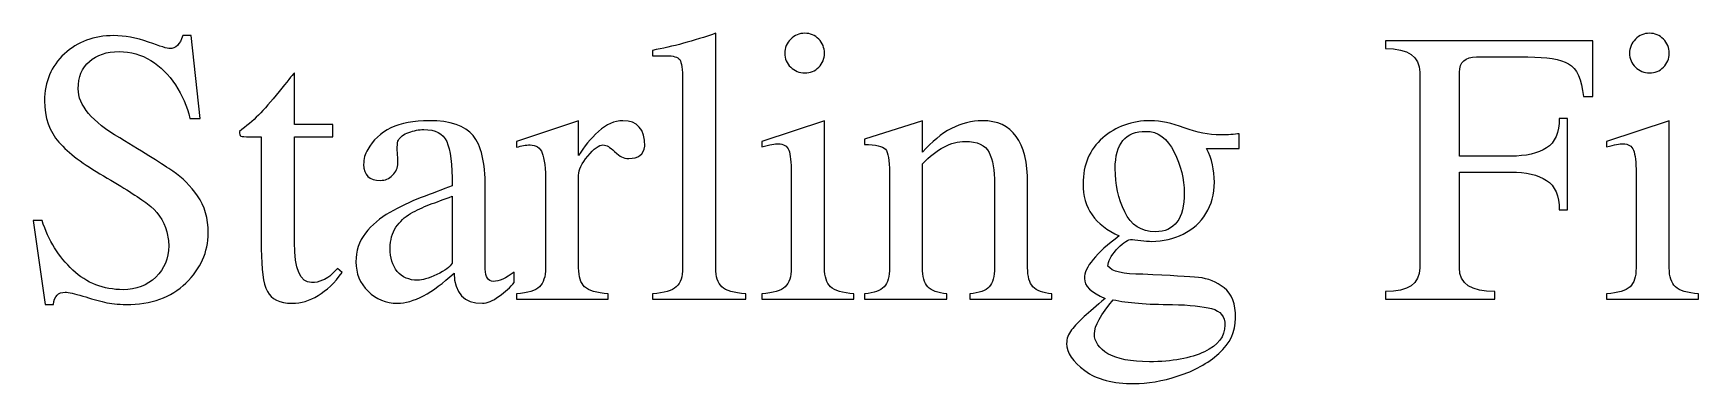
# Model space of a CAD drawing. Header units: inches. Extents: x -7.4 to 7.3, y -4 to 5.8.
# Drawn here: x -7.258 to -5.848, y 5.477 to 5.773 of the extents above; entities that cross this region are included whole.
import ezdxf

# ---------------------------------------------------------------- set-up
doc = ezdxf.new("R2010")
doc.units = ezdxf.units.IN
doc.header["$MEASUREMENT"] = 0
doc.layers.add('Layer 1', color=7, linetype='Continuous')

msp = doc.modelspace()

# ---------------------------------------------------------------- linework, layer by layer
at = {"layer": 'Layer 1'}
for points, knots in [([(-7.2579, 5.6148), (-7.2579, 5.6148), (-7.2505, 5.6148), (-7.2505, 5.6148), (-7.2505, 5.6148), (-7.245, 5.598), (-7.2364, 5.584), (-7.2245, 5.5729), (-7.2245, 5.5729), (-7.2127, 5.5618), (-7.1985, 5.5563), (-7.1819, 5.5563), (-7.1819, 5.5563), (-7.1708, 5.5563), (-7.1616, 5.5598), (-7.1543, 5.5669), (-7.1543, 5.5669), (-7.147, 5.5741), (-7.1433, 5.5828), (-7.1433, 5.5933), (-7.1433, 5.5933), (-7.1433, 5.5973), (-7.1439, 5.6013), (-7.1449, 5.6053), (-7.1449, 5.6053), (-7.1478, 5.6152), (-7.1532, 5.6231), (-7.1612, 5.6289), (-7.1612, 5.6289), (-7.1691, 5.6348), (-7.1815, 5.6428), (-7.1985, 5.6526), (-7.1985, 5.6526), (-7.2155, 5.6624), (-7.2281, 5.6719), (-7.2362, 5.6811), (-7.2362, 5.6811), (-7.2443, 5.6903), (-7.2484, 5.7019), (-7.2484, 5.7162), (-7.2484, 5.7162), (-7.2484, 5.7323), (-7.2428, 5.7455), (-7.2316, 5.7558), (-7.2316, 5.7558), (-7.2204, 5.7661), (-7.2065, 5.7713), (-7.1899, 5.7713), (-7.1899, 5.7713), (-7.1806, 5.7713), (-7.1708, 5.7694), (-7.1605, 5.7658), (-7.1605, 5.7658), (-7.1502, 5.7622), (-7.1441, 5.7603), (-7.1424, 5.7603), (-7.1424, 5.7603), (-7.1374, 5.7603), (-7.1338, 5.7639), (-7.1314, 5.7713), (-7.1314, 5.7713), (-7.1314, 5.7713), (-7.1244, 5.7713), (-7.1244, 5.7713), (-7.1244, 5.7713), (-7.1244, 5.7713), (-7.1168, 5.7013), (-7.1168, 5.7013), (-7.1168, 5.7013), (-7.1168, 5.7013), (-7.1254, 5.7013), (-7.1254, 5.7013), (-7.1254, 5.7013), (-7.1278, 5.7115), (-7.1319, 5.7209), (-7.1376, 5.7296), (-7.1376, 5.7296), (-7.1433, 5.7383), (-7.1503, 5.7452), (-7.1584, 5.7502), (-7.1584, 5.7502), (-7.1665, 5.7553), (-7.1755, 5.7578), (-7.1853, 5.7578), (-7.1853, 5.7578), (-7.1958, 5.7578), (-7.2042, 5.755), (-7.2104, 5.7495), (-7.2104, 5.7495), (-7.2168, 5.744), (-7.2199, 5.7363), (-7.2199, 5.7263), (-7.2199, 5.7263), (-7.2199, 5.7123), (-7.2083, 5.6985), (-7.1848, 5.6848), (-7.1848, 5.6848), (-7.163, 5.6715), (-7.148, 5.6621), (-7.1398, 5.6566), (-7.1398, 5.6566), (-7.1317, 5.6511), (-7.1247, 5.6441), (-7.1188, 5.6356), (-7.1188, 5.6356), (-7.1128, 5.6271), (-7.1099, 5.6167), (-7.1099, 5.6043), (-7.1099, 5.6043), (-7.1099, 5.5881), (-7.1162, 5.574), (-7.1288, 5.5619), (-7.1288, 5.5619), (-7.1413, 5.5498), (-7.1582, 5.5438), (-7.1794, 5.5438), (-7.1794, 5.5438), (-7.1863, 5.5438), (-7.1923, 5.5444), (-7.1977, 5.5457), (-7.1977, 5.5457), (-7.203, 5.547), (-7.2092, 5.5488), (-7.2161, 5.5509), (-7.2161, 5.5509), (-7.2231, 5.5531), (-7.228, 5.5542), (-7.2309, 5.5542), (-7.2309, 5.5542), (-7.2368, 5.5542), (-7.2402, 5.5508), (-7.2409, 5.5438), (-7.2409, 5.5438), (-7.2409, 5.5438), (-7.2479, 5.5438), (-7.2479, 5.5438), (-7.2479, 5.5438), (-7.2479, 5.5438), (-7.2579, 5.6148), (-7.2579, 5.6148)], [0, 0, 0, 0, 0.028571, 0.028571, 0.028571, 0.028571, 0.057143, 0.057143, 0.057143, 0.057143, 0.085714, 0.085714, 0.085714, 0.085714, 0.114286, 0.114286, 0.114286, 0.114286, 0.142857, 0.142857, 0.142857, 0.142857, 0.171429, 0.171429, 0.171429, 0.171429, 0.2, 0.2, 0.2, 0.2, 0.228571, 0.228571, 0.228571, 0.228571, 0.257143, 0.257143, 0.257143, 0.257143, 0.285714, 0.285714, 0.285714, 0.285714, 0.314286, 0.314286, 0.314286, 0.314286, 0.342857, 0.342857, 0.342857, 0.342857, 0.371429, 0.371429, 0.371429, 0.371429, 0.4, 0.4, 0.4, 0.4, 0.428571, 0.428571, 0.428571, 0.428571, 0.457143, 0.457143, 0.457143, 0.457143, 0.485714, 0.485714, 0.485714, 0.485714, 0.514286, 0.514286, 0.514286, 0.514286, 0.542857, 0.542857, 0.542857, 0.542857, 0.571429, 0.571429, 0.571429, 0.571429, 0.6, 0.6, 0.6, 0.6, 0.628571, 0.628571, 0.628571, 0.628571, 0.657143, 0.657143, 0.657143, 0.657143, 0.685714, 0.685714, 0.685714, 0.685714, 0.714286, 0.714286, 0.714286, 0.714286, 0.742857, 0.742857, 0.742857, 0.742857, 0.771429, 0.771429, 0.771429, 0.771429, 0.8, 0.8, 0.8, 0.8, 0.828571, 0.828571, 0.828571, 0.828571, 0.857143, 0.857143, 0.857143, 0.857143, 0.885714, 0.885714, 0.885714, 0.885714, 0.914286, 0.914286, 0.914286, 0.914286, 0.942857, 0.942857, 0.942857, 0.942857, 0.971429, 0.971429, 0.971429, 0.971429, 1, 1, 1, 1]), ([(-6.7083, 5.7333), (-6.7083, 5.7428), (-6.7091, 5.7488), (-6.7107, 5.751), (-6.7107, 5.751), (-6.7122, 5.7532), (-6.7161, 5.7543), (-6.7223, 5.7543), (-6.7223, 5.7543), (-6.7223, 5.7543), (-6.7338, 5.7543), (-6.7338, 5.7543), (-6.7338, 5.7543), (-6.7338, 5.7543), (-6.7338, 5.7588), (-6.7338, 5.7588), (-6.7338, 5.7588), (-6.7168, 5.762), (-6.6989, 5.7668), (-6.6803, 5.7733), (-6.6803, 5.7733), (-6.6803, 5.7733), (-6.6803, 5.5748), (-6.6803, 5.5748), (-6.6803, 5.5748), (-6.6803, 5.5673), (-6.6785, 5.5619), (-6.6751, 5.5587), (-6.6751, 5.5587), (-6.6716, 5.5555), (-6.6648, 5.5535), (-6.6548, 5.5528), (-6.6548, 5.5528), (-6.6548, 5.5528), (-6.6548, 5.5483), (-6.6548, 5.5483), (-6.6548, 5.5483), (-6.6548, 5.5483), (-6.7338, 5.5483), (-6.7338, 5.5483), (-6.7338, 5.5483), (-6.7338, 5.5483), (-6.7338, 5.5528), (-6.7338, 5.5528), (-6.7338, 5.5528), (-6.7238, 5.5535), (-6.7171, 5.5555), (-6.7136, 5.5587), (-6.7136, 5.5587), (-6.7101, 5.5619), (-6.7083, 5.5673), (-6.7083, 5.5748), (-6.7083, 5.5748), (-6.7083, 5.5748), (-6.7083, 5.7333), (-6.7083, 5.7333)], [0, 0, 0, 0, 0.071429, 0.071429, 0.071429, 0.071429, 0.142857, 0.142857, 0.142857, 0.142857, 0.214286, 0.214286, 0.214286, 0.214286, 0.285714, 0.285714, 0.285714, 0.285714, 0.357143, 0.357143, 0.357143, 0.357143, 0.428571, 0.428571, 0.428571, 0.428571, 0.5, 0.5, 0.5, 0.5, 0.571429, 0.571429, 0.571429, 0.571429, 0.642857, 0.642857, 0.642857, 0.642857, 0.714286, 0.714286, 0.714286, 0.714286, 0.785714, 0.785714, 0.785714, 0.785714, 0.857143, 0.857143, 0.857143, 0.857143, 0.928571, 0.928571, 0.928571, 0.928571, 1, 1, 1, 1]), ([(-6.6218, 5.7563), (-6.6218, 5.761), (-6.6201, 5.765), (-6.6168, 5.7683), (-6.6168, 5.7683), (-6.6135, 5.7716), (-6.6095, 5.7733), (-6.6048, 5.7733), (-6.6048, 5.7733), (-6.6003, 5.7733), (-6.5963, 5.7716), (-6.5931, 5.7683), (-6.5931, 5.7683), (-6.5898, 5.7651), (-6.5882, 5.7611), (-6.5882, 5.7563), (-6.5882, 5.7563), (-6.5882, 5.7517), (-6.5898, 5.7478), (-6.5931, 5.7446), (-6.5931, 5.7446), (-6.5963, 5.7413), (-6.6003, 5.7398), (-6.6048, 5.7398), (-6.6048, 5.7398), (-6.6095, 5.7398), (-6.6135, 5.7414), (-6.6168, 5.7446), (-6.6168, 5.7446), (-6.6201, 5.7478), (-6.6218, 5.7518), (-6.6218, 5.7563)], [0, 0, 0, 0, 0.125, 0.125, 0.125, 0.125, 0.25, 0.25, 0.25, 0.25, 0.375, 0.375, 0.375, 0.375, 0.5, 0.5, 0.5, 0.5, 0.625, 0.625, 0.625, 0.625, 0.75, 0.75, 0.75, 0.75, 0.875, 0.875, 0.875, 0.875, 1, 1, 1, 1]), ([(-6.1132, 5.5483), (-6.1132, 5.5483), (-6.1132, 5.5547), (-6.1132, 5.5547), (-6.1132, 5.5547), (-6.0939, 5.5547), (-6.0843, 5.5613), (-6.0843, 5.5747), (-6.0843, 5.5747), (-6.0843, 5.5747), (-6.0843, 5.7403), (-6.0843, 5.7403), (-6.0843, 5.7403), (-6.0843, 5.7537), (-6.0939, 5.7603), (-6.1132, 5.7603), (-6.1132, 5.7603), (-6.1132, 5.7603), (-6.1132, 5.7668), (-6.1132, 5.7668), (-6.1132, 5.7668), (-6.1132, 5.7668), (-5.9377, 5.7668), (-5.9377, 5.7668), (-5.9377, 5.7668), (-5.9377, 5.7668), (-5.9377, 5.7198), (-5.9377, 5.7198), (-5.9377, 5.7198), (-5.9377, 5.7198), (-5.9457, 5.7198), (-5.9457, 5.7198), (-5.9457, 5.7198), (-5.9472, 5.7343), (-5.9514, 5.7436), (-5.9584, 5.7474), (-5.9584, 5.7474), (-5.9653, 5.7513), (-5.9768, 5.7533), (-5.9927, 5.7533), (-5.9927, 5.7533), (-5.9927, 5.7533), (-6.0362, 5.7533), (-6.0362, 5.7533), (-6.0362, 5.7533), (-6.0458, 5.7533), (-6.0507, 5.7489), (-6.0507, 5.7403), (-6.0507, 5.7403), (-6.0507, 5.7403), (-6.0507, 5.6693), (-6.0507, 5.6693), (-6.0507, 5.6693), (-6.0507, 5.6693), (-6.0072, 5.6693), (-6.0072, 5.6693), (-6.0072, 5.6693), (-5.9944, 5.6693), (-5.9843, 5.6716), (-5.9771, 5.6763), (-5.9771, 5.6763), (-5.9698, 5.6808), (-5.9662, 5.6892), (-5.9662, 5.7013), (-5.9662, 5.7013), (-5.9662, 5.7013), (-5.9592, 5.7013), (-5.9592, 5.7013), (-5.9592, 5.7013), (-5.9592, 5.7013), (-5.9592, 5.6238), (-5.9592, 5.6238), (-5.9592, 5.6238), (-5.9592, 5.6238), (-5.9662, 5.6238), (-5.9662, 5.6238), (-5.9662, 5.6238), (-5.9662, 5.6358), (-5.9698, 5.6442), (-5.977, 5.6488), (-5.977, 5.6488), (-5.9843, 5.6535), (-5.9943, 5.6558), (-6.0072, 5.6558), (-6.0072, 5.6558), (-6.0072, 5.6558), (-6.0507, 5.6558), (-6.0507, 5.6558), (-6.0507, 5.6558), (-6.0507, 5.6558), (-6.0507, 5.5747), (-6.0507, 5.5747), (-6.0507, 5.5747), (-6.0507, 5.5613), (-6.0407, 5.5547), (-6.0207, 5.5547), (-6.0207, 5.5547), (-6.0207, 5.5547), (-6.0207, 5.5483), (-6.0207, 5.5483), (-6.0207, 5.5483), (-6.0207, 5.5483), (-6.1132, 5.5483), (-6.1132, 5.5483)], [0, 0, 0, 0, 0.038462, 0.038462, 0.038462, 0.038462, 0.076923, 0.076923, 0.076923, 0.076923, 0.115385, 0.115385, 0.115385, 0.115385, 0.153846, 0.153846, 0.153846, 0.153846, 0.192308, 0.192308, 0.192308, 0.192308, 0.230769, 0.230769, 0.230769, 0.230769, 0.269231, 0.269231, 0.269231, 0.269231, 0.307692, 0.307692, 0.307692, 0.307692, 0.346154, 0.346154, 0.346154, 0.346154, 0.384615, 0.384615, 0.384615, 0.384615, 0.423077, 0.423077, 0.423077, 0.423077, 0.461538, 0.461538, 0.461538, 0.461538, 0.5, 0.5, 0.5, 0.5, 0.538462, 0.538462, 0.538462, 0.538462, 0.576923, 0.576923, 0.576923, 0.576923, 0.615385, 0.615385, 0.615385, 0.615385, 0.653846, 0.653846, 0.653846, 0.653846, 0.692308, 0.692308, 0.692308, 0.692308, 0.730769, 0.730769, 0.730769, 0.730769, 0.769231, 0.769231, 0.769231, 0.769231, 0.807692, 0.807692, 0.807692, 0.807692, 0.846154, 0.846154, 0.846154, 0.846154, 0.884615, 0.884615, 0.884615, 0.884615, 0.923077, 0.923077, 0.923077, 0.923077, 0.961538, 0.961538, 0.961538, 0.961538, 1, 1, 1, 1]), ([(-5.9067, 5.7563), (-5.9067, 5.761), (-5.905, 5.765), (-5.9018, 5.7683), (-5.9018, 5.7683), (-5.8984, 5.7716), (-5.8944, 5.7733), (-5.8897, 5.7733), (-5.8897, 5.7733), (-5.8852, 5.7733), (-5.8813, 5.7716), (-5.878, 5.7683), (-5.878, 5.7683), (-5.8748, 5.7651), (-5.8731, 5.7611), (-5.8731, 5.7563), (-5.8731, 5.7563), (-5.8731, 5.7517), (-5.8748, 5.7478), (-5.878, 5.7446), (-5.878, 5.7446), (-5.8813, 5.7413), (-5.8852, 5.7398), (-5.8897, 5.7398), (-5.8897, 5.7398), (-5.8944, 5.7398), (-5.8984, 5.7414), (-5.9018, 5.7446), (-5.9018, 5.7446), (-5.905, 5.7478), (-5.9067, 5.7518), (-5.9067, 5.7563)], [0, 0, 0, 0, 0.125, 0.125, 0.125, 0.125, 0.25, 0.25, 0.25, 0.25, 0.375, 0.375, 0.375, 0.375, 0.5, 0.5, 0.5, 0.5, 0.625, 0.625, 0.625, 0.625, 0.75, 0.75, 0.75, 0.75, 0.875, 0.875, 0.875, 0.875, 1, 1, 1, 1]), ([(-7.0369, 5.5963), (-7.0369, 5.5736), (-7.0321, 5.5623), (-7.0224, 5.5623), (-7.0224, 5.5623), (-7.0192, 5.5623), (-7.016, 5.5629), (-7.013, 5.5643), (-7.013, 5.5643), (-7.0092, 5.5657), (-7.005, 5.5691), (-7.0004, 5.5743), (-7.0004, 5.5743), (-7.0004, 5.5743), (-6.9964, 5.5708), (-6.9964, 5.5708), (-6.9964, 5.5708), (-7.0095, 5.5534), (-7.0237, 5.5448), (-7.0389, 5.5448), (-7.0389, 5.5448), (-7.0495, 5.5448), (-7.0565, 5.5482), (-7.0598, 5.5549), (-7.0598, 5.5549), (-7.0633, 5.5617), (-7.0649, 5.5736), (-7.0649, 5.5908), (-7.0649, 5.5908), (-7.0649, 5.5908), (-7.0649, 5.6857), (-7.0649, 5.6857), (-7.0649, 5.6857), (-7.0649, 5.6857), (-7.0749, 5.6857), (-7.0749, 5.6857), (-7.0749, 5.6857), (-7.0788, 5.6857), (-7.0813, 5.6858), (-7.0822, 5.6863), (-7.0822, 5.6863), (-7.083, 5.6867), (-7.0835, 5.688), (-7.0835, 5.6902), (-7.0835, 5.6902), (-7.0775, 5.6945), (-7.0722, 5.6991), (-7.0673, 5.704), (-7.0673, 5.704), (-7.0625, 5.7088), (-7.0568, 5.7155), (-7.0499, 5.7239), (-7.0499, 5.7239), (-7.0432, 5.7323), (-7.0388, 5.7376), (-7.0369, 5.7398), (-7.0369, 5.7398), (-7.0369, 5.7398), (-7.0369, 5.6962), (-7.0369, 5.6962), (-7.0369, 5.6962), (-7.0369, 5.6962), (-7.0044, 5.6962), (-7.0044, 5.6962), (-7.0044, 5.6962), (-7.0044, 5.6962), (-7.0044, 5.6857), (-7.0044, 5.6857), (-7.0044, 5.6857), (-7.0044, 5.6857), (-7.0369, 5.6857), (-7.0369, 5.6857), (-7.0369, 5.6857), (-7.0369, 5.6857), (-7.0369, 5.5963), (-7.0369, 5.5963)], [0, 0, 0, 0, 0.052632, 0.052632, 0.052632, 0.052632, 0.105263, 0.105263, 0.105263, 0.105263, 0.157895, 0.157895, 0.157895, 0.157895, 0.210526, 0.210526, 0.210526, 0.210526, 0.263158, 0.263158, 0.263158, 0.263158, 0.315789, 0.315789, 0.315789, 0.315789, 0.368421, 0.368421, 0.368421, 0.368421, 0.421053, 0.421053, 0.421053, 0.421053, 0.473684, 0.473684, 0.473684, 0.473684, 0.526316, 0.526316, 0.526316, 0.526316, 0.578947, 0.578947, 0.578947, 0.578947, 0.631579, 0.631579, 0.631579, 0.631579, 0.684211, 0.684211, 0.684211, 0.684211, 0.736842, 0.736842, 0.736842, 0.736842, 0.789474, 0.789474, 0.789474, 0.789474, 0.842105, 0.842105, 0.842105, 0.842105, 0.894737, 0.894737, 0.894737, 0.894737, 0.947368, 0.947368, 0.947368, 0.947368, 1, 1, 1, 1]), ([(-6.8753, 5.5738), (-6.8753, 5.5668), (-6.873, 5.5633), (-6.8683, 5.5633), (-6.8683, 5.5633), (-6.8638, 5.5633), (-6.8579, 5.5659), (-6.8508, 5.5712), (-6.8508, 5.5712), (-6.8508, 5.5712), (-6.8508, 5.5623), (-6.8508, 5.5623), (-6.8508, 5.5623), (-6.854, 5.5585), (-6.8583, 5.5546), (-6.8637, 5.5507), (-6.8637, 5.5507), (-6.8691, 5.5468), (-6.8738, 5.5448), (-6.8778, 5.5448), (-6.8778, 5.5448), (-6.8932, 5.5448), (-6.9013, 5.5533), (-6.9018, 5.5703), (-6.9018, 5.5703), (-6.9202, 5.5533), (-6.9362, 5.5448), (-6.9498, 5.5448), (-6.9498, 5.5448), (-6.9595, 5.5448), (-6.9678, 5.5482), (-6.9746, 5.555), (-6.9746, 5.555), (-6.9814, 5.5618), (-6.9848, 5.5701), (-6.9848, 5.5798), (-6.9848, 5.5798), (-6.9848, 5.589), (-6.9822, 5.5971), (-6.9767, 5.6041), (-6.9767, 5.6041), (-6.9713, 5.6111), (-6.9643, 5.6169), (-6.9561, 5.6217), (-6.9561, 5.6217), (-6.9478, 5.6264), (-6.939, 5.6306), (-6.9297, 5.6342), (-6.9297, 5.6342), (-6.9204, 5.6377), (-6.9117, 5.641), (-6.9033, 5.6443), (-6.9033, 5.6443), (-6.9033, 5.6624), (-6.9049, 5.6749), (-6.908, 5.6817), (-6.908, 5.6817), (-6.9111, 5.6884), (-6.9175, 5.6918), (-6.9274, 5.6918), (-6.9274, 5.6918), (-6.9314, 5.6918), (-6.9357, 5.691), (-6.9401, 5.6894), (-6.9401, 5.6894), (-6.9445, 5.6878), (-6.9474, 5.6856), (-6.9488, 5.6828), (-6.9488, 5.6828), (-6.9495, 5.6818), (-6.9498, 5.6798), (-6.9498, 5.6768), (-6.9498, 5.6768), (-6.9498, 5.6755), (-6.9498, 5.6733), (-6.9496, 5.6703), (-6.9496, 5.6703), (-6.9494, 5.6673), (-6.9493, 5.6649), (-6.9493, 5.6633), (-6.9493, 5.6633), (-6.9493, 5.6595), (-6.9508, 5.6562), (-6.9538, 5.6532), (-6.9538, 5.6532), (-6.9568, 5.6502), (-6.9602, 5.6488), (-6.9639, 5.6488), (-6.9639, 5.6488), (-6.9735, 5.6488), (-6.9783, 5.6533), (-6.9783, 5.6623), (-6.9783, 5.6623), (-6.9783, 5.6669), (-6.9772, 5.6711), (-6.9748, 5.6748), (-6.9748, 5.6748), (-6.9661, 5.6911), (-6.9488, 5.6993), (-6.9228, 5.6993), (-6.9228, 5.6993), (-6.9048, 5.6993), (-6.8924, 5.6951), (-6.8856, 5.6868), (-6.8856, 5.6868), (-6.8788, 5.6784), (-6.8753, 5.6639), (-6.8753, 5.6433), (-6.8753, 5.6433), (-6.8753, 5.6433), (-6.8753, 5.5738), (-6.8753, 5.5738)], [0, 0, 0, 0, 0.035714, 0.035714, 0.035714, 0.035714, 0.071429, 0.071429, 0.071429, 0.071429, 0.107143, 0.107143, 0.107143, 0.107143, 0.142857, 0.142857, 0.142857, 0.142857, 0.178571, 0.178571, 0.178571, 0.178571, 0.214286, 0.214286, 0.214286, 0.214286, 0.25, 0.25, 0.25, 0.25, 0.285714, 0.285714, 0.285714, 0.285714, 0.321429, 0.321429, 0.321429, 0.321429, 0.357143, 0.357143, 0.357143, 0.357143, 0.392857, 0.392857, 0.392857, 0.392857, 0.428571, 0.428571, 0.428571, 0.428571, 0.464286, 0.464286, 0.464286, 0.464286, 0.5, 0.5, 0.5, 0.5, 0.535714, 0.535714, 0.535714, 0.535714, 0.571429, 0.571429, 0.571429, 0.571429, 0.607143, 0.607143, 0.607143, 0.607143, 0.642857, 0.642857, 0.642857, 0.642857, 0.678571, 0.678571, 0.678571, 0.678571, 0.714286, 0.714286, 0.714286, 0.714286, 0.75, 0.75, 0.75, 0.75, 0.785714, 0.785714, 0.785714, 0.785714, 0.821429, 0.821429, 0.821429, 0.821429, 0.857143, 0.857143, 0.857143, 0.857143, 0.892857, 0.892857, 0.892857, 0.892857, 0.928571, 0.928571, 0.928571, 0.928571, 0.964286, 0.964286, 0.964286, 0.964286, 1, 1, 1, 1]), ([(-6.8243, 5.6468), (-6.8243, 5.659), (-6.8253, 5.6673), (-6.8271, 5.6719), (-6.8271, 5.6719), (-6.8289, 5.6765), (-6.8323, 5.6788), (-6.8374, 5.6788), (-6.8374, 5.6788), (-6.8411, 5.6788), (-6.8449, 5.6781), (-6.8488, 5.6768), (-6.8488, 5.6768), (-6.8488, 5.6768), (-6.8488, 5.6818), (-6.8488, 5.6818), (-6.8488, 5.6818), (-6.8488, 5.6818), (-6.7963, 5.6993), (-6.7963, 5.6993), (-6.7963, 5.6993), (-6.7963, 5.6993), (-6.7963, 5.6698), (-6.7963, 5.6698), (-6.7963, 5.6698), (-6.7918, 5.6773), (-6.7862, 5.6841), (-6.7796, 5.6902), (-6.7796, 5.6902), (-6.7729, 5.6963), (-6.766, 5.6993), (-6.7588, 5.6993), (-6.7588, 5.6993), (-6.7465, 5.6993), (-6.7403, 5.6921), (-6.7403, 5.6778), (-6.7403, 5.6778), (-6.7413, 5.6708), (-6.7458, 5.6673), (-6.7538, 5.6673), (-6.7538, 5.6673), (-6.7563, 5.6673), (-6.7583, 5.6678), (-6.7599, 5.6686), (-6.7599, 5.6686), (-6.7615, 5.6695), (-6.7634, 5.671), (-6.7658, 5.6731), (-6.7658, 5.6731), (-6.768, 5.6752), (-6.7698, 5.6766), (-6.7711, 5.6775), (-6.7711, 5.6775), (-6.7724, 5.6783), (-6.774, 5.6788), (-6.7758, 5.6788), (-6.7758, 5.6788), (-6.7791, 5.6788), (-6.7833, 5.6756), (-6.7885, 5.6693), (-6.7885, 5.6693), (-6.7938, 5.6631), (-6.7963, 5.6577), (-6.7963, 5.6533), (-6.7963, 5.6533), (-6.7963, 5.6533), (-6.7963, 5.5748), (-6.7963, 5.5748), (-6.7963, 5.5748), (-6.7963, 5.5673), (-6.7946, 5.5619), (-6.7912, 5.5587), (-6.7912, 5.5587), (-6.7877, 5.5555), (-6.7811, 5.5535), (-6.7713, 5.5528), (-6.7713, 5.5528), (-6.7713, 5.5528), (-6.7713, 5.5483), (-6.7713, 5.5483), (-6.7713, 5.5483), (-6.7713, 5.5483), (-6.8488, 5.5483), (-6.8488, 5.5483), (-6.8488, 5.5483), (-6.8488, 5.5483), (-6.8488, 5.5528), (-6.8488, 5.5528), (-6.8488, 5.5528), (-6.8393, 5.5535), (-6.8329, 5.5555), (-6.8295, 5.5587), (-6.8295, 5.5587), (-6.8261, 5.5619), (-6.8243, 5.5673), (-6.8243, 5.5748), (-6.8243, 5.5748), (-6.8243, 5.5748), (-6.8243, 5.6468), (-6.8243, 5.6468)], [0, 0, 0, 0, 0.04, 0.04, 0.04, 0.04, 0.08, 0.08, 0.08, 0.08, 0.12, 0.12, 0.12, 0.12, 0.16, 0.16, 0.16, 0.16, 0.2, 0.2, 0.2, 0.2, 0.24, 0.24, 0.24, 0.24, 0.28, 0.28, 0.28, 0.28, 0.32, 0.32, 0.32, 0.32, 0.36, 0.36, 0.36, 0.36, 0.4, 0.4, 0.4, 0.4, 0.44, 0.44, 0.44, 0.44, 0.48, 0.48, 0.48, 0.48, 0.52, 0.52, 0.52, 0.52, 0.56, 0.56, 0.56, 0.56, 0.6, 0.6, 0.6, 0.6, 0.64, 0.64, 0.64, 0.64, 0.68, 0.68, 0.68, 0.68, 0.72, 0.72, 0.72, 0.72, 0.76, 0.76, 0.76, 0.76, 0.8, 0.8, 0.8, 0.8, 0.84, 0.84, 0.84, 0.84, 0.88, 0.88, 0.88, 0.88, 0.92, 0.92, 0.92, 0.92, 0.96, 0.96, 0.96, 0.96, 1, 1, 1, 1]), ([(-6.6163, 5.6547), (-6.6163, 5.6643), (-6.617, 5.6708), (-6.6184, 5.6743), (-6.6184, 5.6743), (-6.6198, 5.6779), (-6.6228, 5.6798), (-6.6273, 5.6798), (-6.6273, 5.6798), (-6.6298, 5.6798), (-6.6345, 5.6789), (-6.6413, 5.6773), (-6.6413, 5.6773), (-6.6413, 5.6773), (-6.6413, 5.6818), (-6.6413, 5.6818), (-6.6413, 5.6818), (-6.6413, 5.6818), (-6.5882, 5.6993), (-6.5882, 5.6993), (-6.5882, 5.6993), (-6.5882, 5.6993), (-6.5882, 5.5748), (-6.5882, 5.5748), (-6.5882, 5.5748), (-6.5882, 5.5673), (-6.5864, 5.5619), (-6.583, 5.5587), (-6.583, 5.5587), (-6.5795, 5.5555), (-6.5729, 5.5535), (-6.5633, 5.5528), (-6.5633, 5.5528), (-6.5633, 5.5528), (-6.5633, 5.5483), (-6.5633, 5.5483), (-6.5633, 5.5483), (-6.5633, 5.5483), (-6.6413, 5.5483), (-6.6413, 5.5483), (-6.6413, 5.5483), (-6.6413, 5.5483), (-6.6413, 5.5528), (-6.6413, 5.5528), (-6.6413, 5.5528), (-6.6315, 5.5535), (-6.6249, 5.5555), (-6.6214, 5.5587), (-6.6214, 5.5587), (-6.618, 5.5619), (-6.6163, 5.5673), (-6.6163, 5.5748), (-6.6163, 5.5748), (-6.6163, 5.5748), (-6.6163, 5.6547), (-6.6163, 5.6547)], [0, 0, 0, 0, 0.071429, 0.071429, 0.071429, 0.071429, 0.142857, 0.142857, 0.142857, 0.142857, 0.214286, 0.214286, 0.214286, 0.214286, 0.285714, 0.285714, 0.285714, 0.285714, 0.357143, 0.357143, 0.357143, 0.357143, 0.428571, 0.428571, 0.428571, 0.428571, 0.5, 0.5, 0.5, 0.5, 0.571429, 0.571429, 0.571429, 0.571429, 0.642857, 0.642857, 0.642857, 0.642857, 0.714286, 0.714286, 0.714286, 0.714286, 0.785714, 0.785714, 0.785714, 0.785714, 0.857143, 0.857143, 0.857143, 0.857143, 0.928571, 0.928571, 0.928571, 0.928571, 1, 1, 1, 1]), ([(-6.5332, 5.6553), (-6.5332, 5.6658), (-6.5343, 5.6725), (-6.5366, 5.6752), (-6.5366, 5.6752), (-6.5388, 5.6778), (-6.5448, 5.6792), (-6.5542, 5.6792), (-6.5542, 5.6792), (-6.5542, 5.6792), (-6.5542, 5.6838), (-6.5542, 5.6838), (-6.5542, 5.6838), (-6.5542, 5.6838), (-6.5052, 5.6993), (-6.5052, 5.6993), (-6.5052, 5.6993), (-6.5052, 5.6993), (-6.5052, 5.6728), (-6.5052, 5.6728), (-6.5052, 5.6728), (-6.4895, 5.6904), (-6.4727, 5.6993), (-6.4546, 5.6993), (-6.4546, 5.6993), (-6.429, 5.6993), (-6.4162, 5.6816), (-6.4162, 5.6463), (-6.4162, 5.6463), (-6.4162, 5.6463), (-6.4162, 5.5748), (-6.4162, 5.5748), (-6.4162, 5.5748), (-6.4162, 5.5674), (-6.4147, 5.5621), (-6.4117, 5.5588), (-6.4117, 5.5588), (-6.4087, 5.5555), (-6.4033, 5.5535), (-6.3957, 5.5528), (-6.3957, 5.5528), (-6.3957, 5.5528), (-6.3957, 5.5483), (-6.3957, 5.5483), (-6.3957, 5.5483), (-6.3957, 5.5483), (-6.4652, 5.5483), (-6.4652, 5.5483), (-6.4652, 5.5483), (-6.4652, 5.5483), (-6.4652, 5.5528), (-6.4652, 5.5528), (-6.4652, 5.5528), (-6.4572, 5.5535), (-6.4517, 5.5555), (-6.4487, 5.5588), (-6.4487, 5.5588), (-6.4457, 5.5621), (-6.4442, 5.5674), (-6.4442, 5.5748), (-6.4442, 5.5748), (-6.4442, 5.5748), (-6.4442, 5.6458), (-6.4442, 5.6458), (-6.4442, 5.6458), (-6.4442, 5.6574), (-6.4458, 5.6663), (-6.4489, 5.6725), (-6.4489, 5.6725), (-6.4521, 5.6787), (-6.4588, 5.6818), (-6.4692, 5.6818), (-6.4692, 5.6818), (-6.4813, 5.6818), (-6.4933, 5.6754), (-6.5052, 5.6628), (-6.5052, 5.6628), (-6.5052, 5.6628), (-6.5052, 5.5748), (-6.5052, 5.5748), (-6.5052, 5.5748), (-6.5052, 5.5674), (-6.5037, 5.5621), (-6.5007, 5.5588), (-6.5007, 5.5588), (-6.4977, 5.5555), (-6.4923, 5.5535), (-6.4847, 5.5528), (-6.4847, 5.5528), (-6.4847, 5.5528), (-6.4847, 5.5483), (-6.4847, 5.5483), (-6.4847, 5.5483), (-6.4847, 5.5483), (-6.5542, 5.5483), (-6.5542, 5.5483), (-6.5542, 5.5483), (-6.5542, 5.5483), (-6.5542, 5.5528), (-6.5542, 5.5528), (-6.5542, 5.5528), (-6.5462, 5.5535), (-6.5407, 5.5555), (-6.5377, 5.5588), (-6.5377, 5.5588), (-6.5347, 5.5621), (-6.5332, 5.5674), (-6.5332, 5.5748), (-6.5332, 5.5748), (-6.5332, 5.5748), (-6.5332, 5.6553), (-6.5332, 5.6553)], [0, 0, 0, 0, 0.035714, 0.035714, 0.035714, 0.035714, 0.071429, 0.071429, 0.071429, 0.071429, 0.107143, 0.107143, 0.107143, 0.107143, 0.142857, 0.142857, 0.142857, 0.142857, 0.178571, 0.178571, 0.178571, 0.178571, 0.214286, 0.214286, 0.214286, 0.214286, 0.25, 0.25, 0.25, 0.25, 0.285714, 0.285714, 0.285714, 0.285714, 0.321429, 0.321429, 0.321429, 0.321429, 0.357143, 0.357143, 0.357143, 0.357143, 0.392857, 0.392857, 0.392857, 0.392857, 0.428571, 0.428571, 0.428571, 0.428571, 0.464286, 0.464286, 0.464286, 0.464286, 0.5, 0.5, 0.5, 0.5, 0.535714, 0.535714, 0.535714, 0.535714, 0.571429, 0.571429, 0.571429, 0.571429, 0.607143, 0.607143, 0.607143, 0.607143, 0.642857, 0.642857, 0.642857, 0.642857, 0.678571, 0.678571, 0.678571, 0.678571, 0.714286, 0.714286, 0.714286, 0.714286, 0.75, 0.75, 0.75, 0.75, 0.785714, 0.785714, 0.785714, 0.785714, 0.821429, 0.821429, 0.821429, 0.821429, 0.857143, 0.857143, 0.857143, 0.857143, 0.892857, 0.892857, 0.892857, 0.892857, 0.928571, 0.928571, 0.928571, 0.928571, 0.964286, 0.964286, 0.964286, 0.964286, 1, 1, 1, 1]), ([(-6.2371, 5.6758), (-6.2371, 5.6758), (-6.2647, 5.6758), (-6.2647, 5.6758), (-6.2647, 5.6758), (-6.2603, 5.667), (-6.2581, 5.6575), (-6.2581, 5.6473), (-6.2581, 5.6473), (-6.2581, 5.6371), (-6.2605, 5.6283), (-6.2653, 5.6208), (-6.2653, 5.6208), (-6.27, 5.6132), (-6.2764, 5.6074), (-6.2846, 5.6033), (-6.2846, 5.6033), (-6.2928, 5.5993), (-6.3016, 5.5972), (-6.3111, 5.5972), (-6.3111, 5.5972), (-6.3138, 5.5972), (-6.3169, 5.5974), (-6.3205, 5.5979), (-6.3205, 5.5979), (-6.3241, 5.5983), (-6.3269, 5.5987), (-6.3292, 5.5988), (-6.3292, 5.5988), (-6.3325, 5.598), (-6.3365, 5.5951), (-6.3412, 5.59), (-6.3412, 5.59), (-6.3458, 5.5849), (-6.3482, 5.5803), (-6.3482, 5.5763), (-6.3482, 5.5763), (-6.3452, 5.5716), (-6.3353, 5.5693), (-6.3187, 5.5693), (-6.3187, 5.5693), (-6.2953, 5.5683), (-6.2795, 5.5674), (-6.2715, 5.5666), (-6.2715, 5.5666), (-6.2634, 5.5658), (-6.2563, 5.5628), (-6.2498, 5.5578), (-6.2498, 5.5578), (-6.2433, 5.5528), (-6.2402, 5.5443), (-6.2402, 5.5323), (-6.2402, 5.5323), (-6.2402, 5.5208), (-6.2449, 5.5108), (-6.2543, 5.5024), (-6.2543, 5.5024), (-6.2638, 5.4939), (-6.2753, 5.4875), (-6.2888, 5.4833), (-6.2888, 5.4833), (-6.3024, 5.4789), (-6.3148, 5.4768), (-6.3262, 5.4768), (-6.3262, 5.4768), (-6.3438, 5.4768), (-6.3578, 5.4804), (-6.3679, 5.4878), (-6.3679, 5.4878), (-6.3781, 5.4953), (-6.3832, 5.5029), (-6.3832, 5.5108), (-6.3832, 5.5108), (-6.3832, 5.5147), (-6.3818, 5.5185), (-6.3791, 5.5222), (-6.3791, 5.5222), (-6.3763, 5.5258), (-6.3728, 5.5296), (-6.3683, 5.5335), (-6.3683, 5.5335), (-6.3638, 5.5374), (-6.3579, 5.5425), (-6.3507, 5.5488), (-6.3507, 5.5488), (-6.3623, 5.5539), (-6.3682, 5.5595), (-6.3682, 5.5658), (-6.3682, 5.5658), (-6.3682, 5.5753), (-6.3583, 5.5873), (-6.3387, 5.6018), (-6.3387, 5.6018), (-6.3591, 5.6109), (-6.3693, 5.6256), (-6.3693, 5.6458), (-6.3693, 5.6458), (-6.3693, 5.662), (-6.3638, 5.6749), (-6.3527, 5.6847), (-6.3527, 5.6847), (-6.3417, 5.6944), (-6.328, 5.6993), (-6.3118, 5.6993), (-6.3118, 5.6993), (-6.3037, 5.6993), (-6.2943, 5.6973), (-6.2836, 5.6933), (-6.2836, 5.6933), (-6.2729, 5.6893), (-6.2628, 5.6873), (-6.2531, 5.6873), (-6.2531, 5.6873), (-6.2464, 5.6873), (-6.2411, 5.6877), (-6.2371, 5.6883), (-6.2371, 5.6883), (-6.2371, 5.6883), (-6.2371, 5.6758), (-6.2371, 5.6758)], [0, 0, 0, 0, 0.033333, 0.033333, 0.033333, 0.033333, 0.066667, 0.066667, 0.066667, 0.066667, 0.1, 0.1, 0.1, 0.1, 0.133333, 0.133333, 0.133333, 0.133333, 0.166667, 0.166667, 0.166667, 0.166667, 0.2, 0.2, 0.2, 0.2, 0.233333, 0.233333, 0.233333, 0.233333, 0.266667, 0.266667, 0.266667, 0.266667, 0.3, 0.3, 0.3, 0.3, 0.333333, 0.333333, 0.333333, 0.333333, 0.366667, 0.366667, 0.366667, 0.366667, 0.4, 0.4, 0.4, 0.4, 0.433333, 0.433333, 0.433333, 0.433333, 0.466667, 0.466667, 0.466667, 0.466667, 0.5, 0.5, 0.5, 0.5, 0.533333, 0.533333, 0.533333, 0.533333, 0.566667, 0.566667, 0.566667, 0.566667, 0.6, 0.6, 0.6, 0.6, 0.633333, 0.633333, 0.633333, 0.633333, 0.666667, 0.666667, 0.666667, 0.666667, 0.7, 0.7, 0.7, 0.7, 0.733333, 0.733333, 0.733333, 0.733333, 0.766667, 0.766667, 0.766667, 0.766667, 0.8, 0.8, 0.8, 0.8, 0.833333, 0.833333, 0.833333, 0.833333, 0.866667, 0.866667, 0.866667, 0.866667, 0.9, 0.9, 0.9, 0.9, 0.933333, 0.933333, 0.933333, 0.933333, 0.966667, 0.966667, 0.966667, 0.966667, 1, 1, 1, 1]), ([(-5.9012, 5.6547), (-5.9012, 5.6643), (-5.9019, 5.6708), (-5.9033, 5.6743), (-5.9033, 5.6743), (-5.9048, 5.6779), (-5.9077, 5.6798), (-5.9122, 5.6798), (-5.9122, 5.6798), (-5.9148, 5.6798), (-5.9194, 5.6789), (-5.9262, 5.6773), (-5.9262, 5.6773), (-5.9262, 5.6773), (-5.9262, 5.6818), (-5.9262, 5.6818), (-5.9262, 5.6818), (-5.9262, 5.6818), (-5.8731, 5.6993), (-5.8731, 5.6993), (-5.8731, 5.6993), (-5.8731, 5.6993), (-5.8731, 5.5748), (-5.8731, 5.5748), (-5.8731, 5.5748), (-5.8731, 5.5673), (-5.8713, 5.5619), (-5.8679, 5.5587), (-5.8679, 5.5587), (-5.8644, 5.5555), (-5.8578, 5.5535), (-5.8482, 5.5528), (-5.8482, 5.5528), (-5.8482, 5.5528), (-5.8482, 5.5483), (-5.8482, 5.5483), (-5.8482, 5.5483), (-5.8482, 5.5483), (-5.9262, 5.5483), (-5.9262, 5.5483), (-5.9262, 5.5483), (-5.9262, 5.5483), (-5.9262, 5.5528), (-5.9262, 5.5528), (-5.9262, 5.5528), (-5.9164, 5.5535), (-5.9098, 5.5555), (-5.9063, 5.5587), (-5.9063, 5.5587), (-5.9029, 5.5619), (-5.9012, 5.5673), (-5.9012, 5.5748), (-5.9012, 5.5748), (-5.9012, 5.5748), (-5.9012, 5.6547), (-5.9012, 5.6547)], [0, 0, 0, 0, 0.071429, 0.071429, 0.071429, 0.071429, 0.142857, 0.142857, 0.142857, 0.142857, 0.214286, 0.214286, 0.214286, 0.214286, 0.285714, 0.285714, 0.285714, 0.285714, 0.357143, 0.357143, 0.357143, 0.357143, 0.428571, 0.428571, 0.428571, 0.428571, 0.5, 0.5, 0.5, 0.5, 0.571429, 0.571429, 0.571429, 0.571429, 0.642857, 0.642857, 0.642857, 0.642857, 0.714286, 0.714286, 0.714286, 0.714286, 0.785714, 0.785714, 0.785714, 0.785714, 0.857143, 0.857143, 0.857143, 0.857143, 0.928571, 0.928571, 0.928571, 0.928571, 1, 1, 1, 1]), ([(-6.3082, 5.6053), (-6.2918, 5.6053), (-6.2837, 5.6163), (-6.2837, 5.6383), (-6.2837, 5.6383), (-6.2837, 5.6498), (-6.2865, 5.6613), (-6.2923, 5.6728), (-6.2923, 5.6728), (-6.298, 5.6844), (-6.3059, 5.6903), (-6.3161, 5.6903), (-6.3161, 5.6903), (-6.3334, 5.6903), (-6.3421, 5.6798), (-6.3421, 5.6588), (-6.3421, 5.6588), (-6.3421, 5.6456), (-6.3394, 5.6333), (-6.334, 5.6221), (-6.334, 5.6221), (-6.3287, 5.6109), (-6.3201, 5.6053), (-6.3082, 5.6053)], [0, 0, 0, 0, 0.166667, 0.166667, 0.166667, 0.166667, 0.333333, 0.333333, 0.333333, 0.333333, 0.5, 0.5, 0.5, 0.5, 0.666667, 0.666667, 0.666667, 0.666667, 0.833333, 0.833333, 0.833333, 0.833333, 1, 1, 1, 1]), ([(-6.9033, 5.6353), (-6.9103, 5.6328), (-6.9167, 5.6304), (-6.9224, 5.6283), (-6.9224, 5.6283), (-6.9282, 5.6261), (-6.9335, 5.6236), (-6.9386, 5.6207), (-6.9386, 5.6207), (-6.9436, 5.6178), (-6.9477, 5.6138), (-6.9509, 5.6091), (-6.9509, 5.6091), (-6.9542, 5.6043), (-6.9558, 5.5984), (-6.9558, 5.5913), (-6.9558, 5.5913), (-6.9558, 5.5834), (-6.9538, 5.5769), (-6.9498, 5.5718), (-6.9498, 5.5718), (-6.9457, 5.5668), (-6.9398, 5.5643), (-6.9324, 5.5643), (-6.9324, 5.5643), (-6.9289, 5.5643), (-6.9236, 5.5658), (-6.9164, 5.5691), (-6.9164, 5.5691), (-6.9093, 5.5724), (-6.905, 5.5756), (-6.9033, 5.5788), (-6.9033, 5.5788), (-6.9033, 5.5788), (-6.9033, 5.6353), (-6.9033, 5.6353)], [0, 0, 0, 0, 0.111111, 0.111111, 0.111111, 0.111111, 0.222222, 0.222222, 0.222222, 0.222222, 0.333333, 0.333333, 0.333333, 0.333333, 0.444444, 0.444444, 0.444444, 0.444444, 0.555556, 0.555556, 0.555556, 0.555556, 0.666667, 0.666667, 0.666667, 0.666667, 0.777778, 0.777778, 0.777778, 0.777778, 0.888889, 0.888889, 0.888889, 0.888889, 1, 1, 1, 1]), ([(-6.3597, 5.5188), (-6.3597, 5.5122), (-6.3558, 5.5066), (-6.3482, 5.5021), (-6.3482, 5.5021), (-6.3405, 5.4976), (-6.3288, 5.4953), (-6.3132, 5.4953), (-6.3132, 5.4953), (-6.2938, 5.4953), (-6.2782, 5.4982), (-6.2666, 5.5038), (-6.2666, 5.5038), (-6.255, 5.5093), (-6.2492, 5.5169), (-6.2492, 5.5263), (-6.2492, 5.5263), (-6.2492, 5.5336), (-6.2529, 5.5382), (-6.2605, 5.5403), (-6.2605, 5.5403), (-6.268, 5.5423), (-6.2791, 5.5434), (-6.2937, 5.5438), (-6.2937, 5.5438), (-6.3153, 5.5438), (-6.3319, 5.5451), (-6.3437, 5.5478), (-6.3437, 5.5478), (-6.3543, 5.5353), (-6.3597, 5.5257), (-6.3597, 5.5188)], [0, 0, 0, 0, 0.125, 0.125, 0.125, 0.125, 0.25, 0.25, 0.25, 0.25, 0.375, 0.375, 0.375, 0.375, 0.5, 0.5, 0.5, 0.5, 0.625, 0.625, 0.625, 0.625, 0.75, 0.75, 0.75, 0.75, 0.875, 0.875, 0.875, 0.875, 1, 1, 1, 1])]:
    msp.add_open_spline(points, degree=3, knots=knots, dxfattribs=at)

doc.saveas('drawing.dxf')
